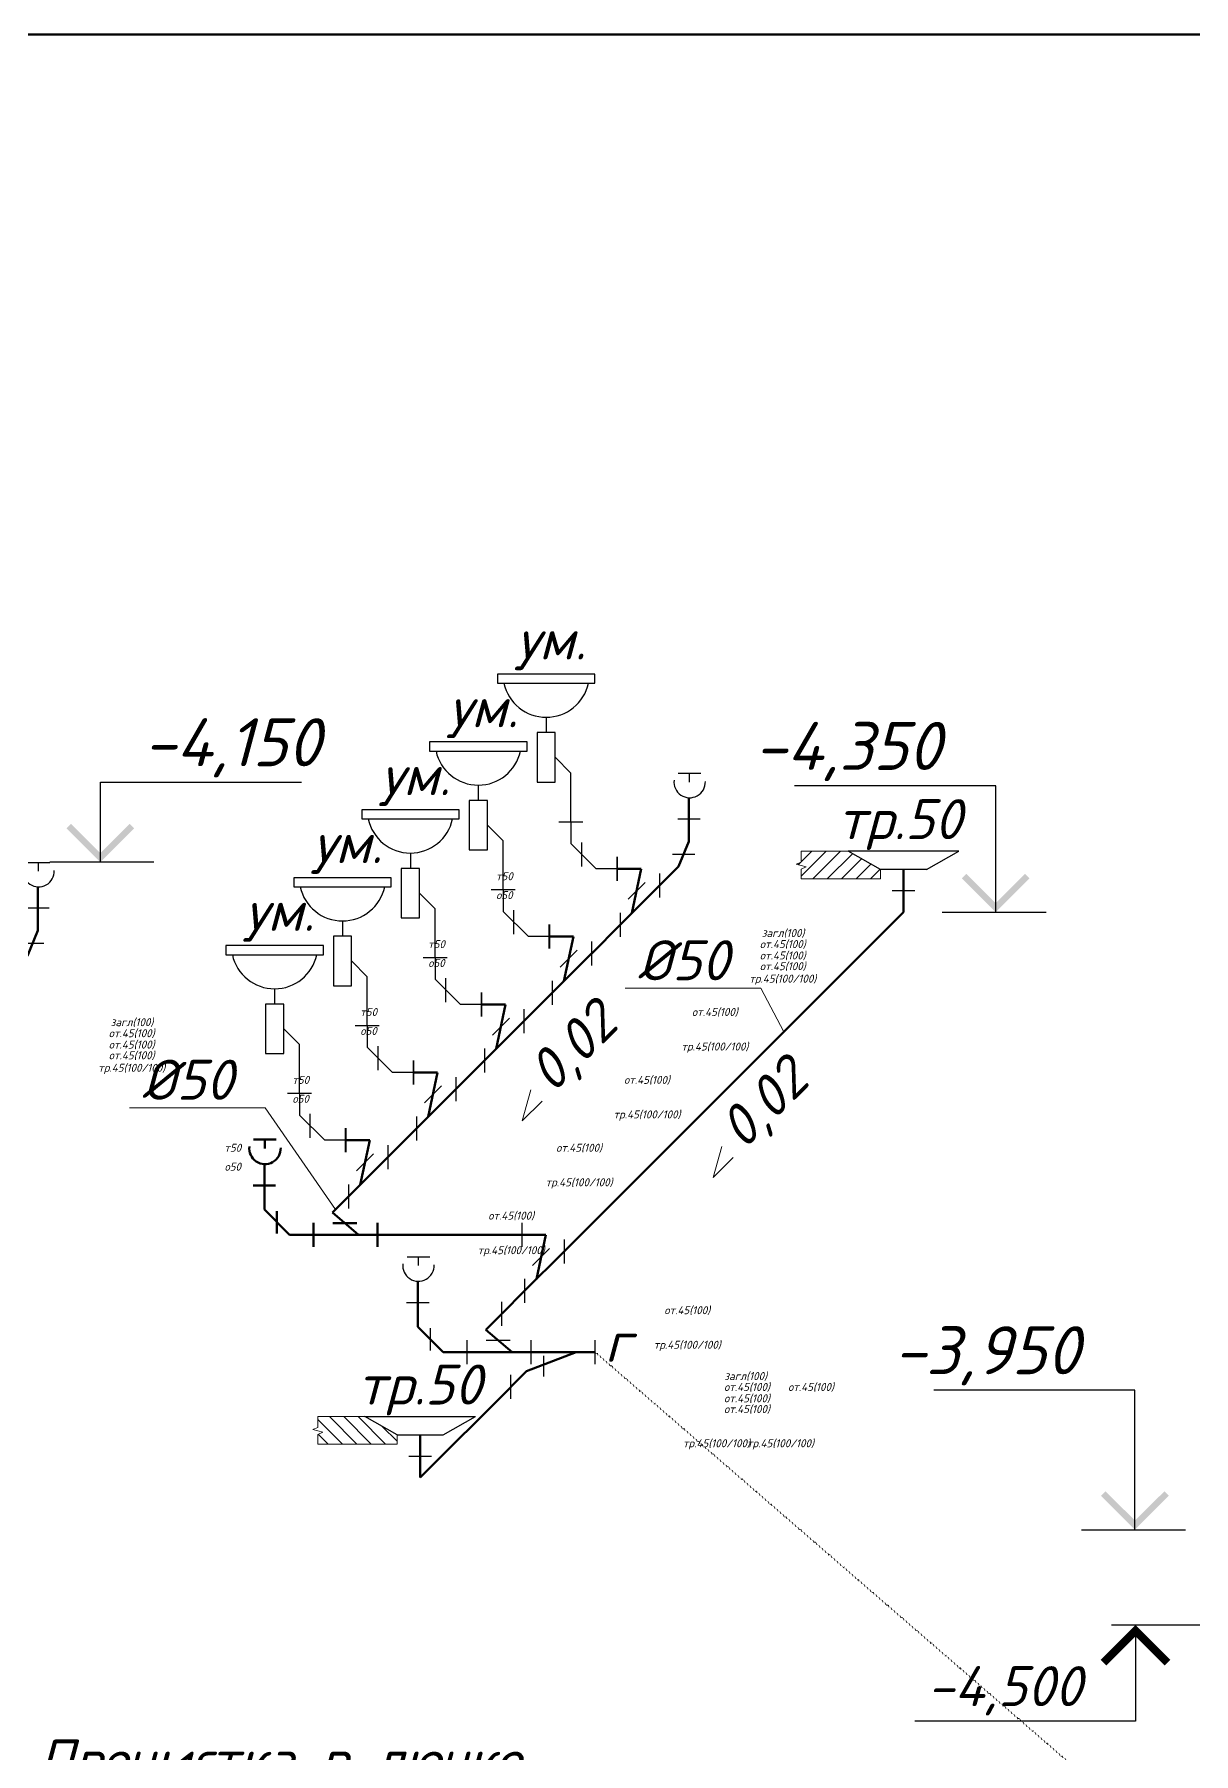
# Model space of a CAD drawing. Header units: millimetres. Extents: x -473555 to 660023, y 5037 to 453528.
# Drawn here: x 210620 to 217863, y 27179 to 37924 of the extents above; entities that cross this region are included whole.
import ezdxf
from ezdxf import colors
from ezdxf.entities.mleader import LeaderData, LeaderLine
from ezdxf.enums import TextEntityAlignment as Align
from ezdxf.math import Vec2, Vec3

# ---------------------------------------------------------------- set-up
doc = ezdxf.new("R2010")
doc.units = ezdxf.units.MM
doc.linetypes.add('ACAD_ISO07W100', pattern=[3, 0, -3])
doc.layers.add('_ВК-Спецификация', color=3, linetype='Continuous', lineweight=15, plot=False, transparency=0.5)
doc.layers.add('ВК_K1', color=34, linetype='Continuous', lineweight=50)
doc.layers.add('ВК_К1_текст', color=34, linetype='Continuous')
doc.layers.add('ВК_сантехника', color=140, linetype='Continuous')
doc.styles.add('ISOPEUR', font='isocpeui.ttf')

# ---------------------------------------------------------------- blocks, each defined once
blk = doc.blocks.new('_None')
blk = doc.blocks.new('*U278')
at = {"lineweight": 30}
for p, q in [((363, 948), (505, 948)), ((434, 893), (434, 948)), ((500, 661), (360, 661)), ((327, 443), (467, 443)), ((-18, 426), (-18, 276)), ((50, 160), (156, 266)), ((246, 321), (246, 171)), ((0, 75), (0, -75))]:
    blk.add_line(p, q, dxfattribs=at)
for p, q in [((430, 661), (430, 795)), ((430, 522), (430, 661)), ((364, 364), (430, 522)), ((-18, 351), (132, 351)), ((132, 351), (73, 73)), ((246, 246), (364, 364)), ((0, 0), (246, 246))]:
    blk.add_line(p, q)
blk.add_arc((434, 893), 98.3, 173.305, 2.2035, dxfattribs=at)
at = {"layer": '_ВК-Спецификация', "linetype": 'ByBlock', "style": 'ISOPEUR'}
for s, p in [('от.45(100)', (1016, -120)), ('загл(100)', (1018, -51)), ('от.45(100)', (1016, -191)), ('тр.45(100/100)', (1016, -336)), ('от.45(100)', (1016, -258))]:
    blk.add_text(s, height=50, dxfattribs=at).set_placement(p, align=Align.MIDDLE_CENTER)
blk = doc.blocks.new('*U280')
at = {"linetype": 'ByBlock', "lineweight": -2}
h = blk.add_hatch(color=256, dxfattribs=at)
h.paths.add_polyline_path([(527, 212), (499, 240), (315, 57), (315, 0)])
h.paths.add_polyline_path([(131, 240), (103, 212), (315, 0), (315, 57)])
for p, q in [((315, 0), (315, 500)), ((315, 500), (1572, 500)), ((649, 0), (0, 0))]:
    blk.add_line(p, q, dxfattribs=at)
at = {"linetype": 'ByBlock', "style": 'ISOPEUR'}
blk.add_attdef('ОТМЕТКА', (521, 600), '', height=300, dxfattribs=at)
blk = doc.blocks.new('*U294')
at = {"linetype": 'ByBlock', "lineweight": -2}
h = blk.add_hatch(color=256, dxfattribs=at)
h.paths.add_polyline_path([(-527, 212), (-499, 240), (-315, 57), (-315, 0)])
h.paths.add_polyline_path([(-131, 240), (-103, 212), (-315, 0), (-315, 57)])
for p, q in [((-315, 872), (-1572, 872)), ((-315, 0), (-315, 872)), ((-649, 0), (0, 0))]:
    blk.add_line(p, q, dxfattribs=at)
at = {"linetype": 'ByBlock', "style": 'ISOPEUR'}
blk.add_attdef('ОТМЕТКА', (-1565, 972), '', height=300, dxfattribs=at)
blk = doc.blocks.new('*U249')
at = {"lineweight": 30}
for p, q in [((-18, 426), (-18, 276)), ((50, 160), (156, 266)), ((246, 321), (246, 171)), ((0, 75), (0, -75))]:
    blk.add_line(p, q, dxfattribs=at)
for p, q in [((-18, 351), (132, 351)), ((132, 351), (73, 73)), ((0, 0), (246, 246))]:
    blk.add_line(p, q)
at = {"layer": '_ВК-Спецификация', "linetype": 'ByBlock', "style": 'ISOPEUR'}
for s, p in [('от.45(100)', (1016, -120)), ('тр.45(100/100)', (1016, -336))]:
    blk.add_text(s, height=50, dxfattribs=at).set_placement(p, align=Align.MIDDLE_CENTER)
blk = doc.blocks.new('*U275')
at = {"lineweight": 30}
for p, q in [((-444, 947), (-444, 851)), ((-289, 598), (-387, 697)), ((-289, 292), (-289, 598)), ((-214, 292), (-364, 292)), ((-289, 292), (-289, 158)), ((-131, 0), (-289, 158)), ((-222, 15), (-222, 165)), ((0, -75), (0, 75))]:
    blk.add_line(p, q, dxfattribs=at)
at = {"lineweight": -2}
blk.add_line((0, 0), (-131, 0), dxfattribs=at)
at = {"lineweight": 30}
for points in [[(-139, 1217), (-748, 1217), (-748, 1160), (-139, 1160)], [(-387, 851), (-501, 851), (-501, 542), (-387, 542)]]:
    blk.add_lwpolyline(points, close=True, dxfattribs=at)
blk.add_arc((-444, 1217), 270, 192.1772, 347.8228, dxfattribs=at)
at = {"lineweight": -2, "style": 'ISOPEUR'}
blk.add_text('ум.', height=250, dxfattribs=at).set_placement((-413, 1434), align=Align.MIDDLE_CENTER)
at = {"layer": '_ВК-Спецификация', "style": 'ISOPEUR'}
for p in [(-705, 40), (-705, -101), (-705, -325)]:
    blk.add_attdef('ФАСОННАЯ_ЧАСТЬ', text='', height=50, dxfattribs=at).set_placement(p, align=Align.CENTER)
blk = doc.blocks.new('*U212')
at = {"linetype": 'ByBlock', "lineweight": 15}
h = blk.add_hatch(dxfattribs=at)
h.set_pattern_fill('ANSI31', color=0, scale=20)
h.paths.add_polyline_path([(-639, 0), (-639, -68), (-671, -80), (-608, -97), (-639, -111), (-639, -172), (-144, -172), (-144, -113), (-346, 0)])
at = {"color": 0, "linetype": 'ByBlock', "lineweight": 30}
for p, q in [((346, 0), (-346, 0)), ((-144, -113), (-346, 0)), ((144, -113), (346, 0)), ((144, -113), (-144, -113)), ((70, -247), (-70, -247))]:
    blk.add_line(p, q, dxfattribs=at)
at = {"color": 0, "linetype": 'ByBlock'}
blk.add_line((0, -381), (0, -113), dxfattribs=at)
at = {"color": 0, "linetype": 'ByBlock', "lineweight": 15}
blk.add_lwpolyline([(-639, 0), (-346, 0), (-144, -113), (-144, -172), (-639, -172), (-639, -111), (-608, -97), (-671, -80), (-639, -68), (-639, 0)], dxfattribs=at)
at = {"color": 0, "linetype": 'ByBlock', "style": 'ISOPEUR'}
blk.add_attdef('НАЗВАНИЕ', text='', height=250, dxfattribs=at).set_placement((-25, 201), align=Align.MIDDLE_CENTER)
blk = doc.blocks.new('*U219')
at = {"lineweight": 15}
blk.add_lwpolyline([(0.53, 1.94), (0, 0), (1.24, 1.24)], dxfattribs=at)
at = {"lineweight": 15, "style": 'ISOPEUR'}
blk.add_attdef('УКЛОН', text='', height=2.5, rotation=45, dxfattribs=at).set_placement((3.12, 4.64), align=Align.MIDDLE_CENTER)
blk = doc.blocks.new('*U221')
at = {"linetype": 'ByBlock', "lineweight": -2}
h = blk.add_hatch(color=256, dxfattribs=at)
h.paths.add_polyline_path([(-527, 212), (-499, 240), (-315, 57), (-315, 0)])
h.paths.add_polyline_path([(-131, 240), (-103, 212), (-315, 0), (-315, 57)])
for p, q in [((-315, 789), (-1572, 789)), ((-315, 0), (-315, 789)), ((-649, 0), (0, 0))]:
    blk.add_line(p, q, dxfattribs=at)
at = {"linetype": 'ByBlock', "style": 'ISOPEUR'}
blk.add_attdef('ОТМЕТКА', (-1565, 889), '', height=300, dxfattribs=at)
blk = doc.blocks.new('*U246')
at = {"lineweight": 30}
for p, q in [((-775, 596), (-633, 596)), ((-704, 541), (-704, 596)), ((-778, 309), (-638, 309)), ((-182, 165), (-182, 315)), ((-629, 9), (-629, 149)), ((-400, -75), (-400, 75)), ((-130, 73), (-280, 73)), ((0, -75), (0, 75))]:
    blk.add_line(p, q, dxfattribs=at)
at = {"lineweight": -2}
for p, q in [((-708, 309), (-708, 442)), ((-708, 158), (-708, 309)), ((-283, 140), (-182, 240)), ((-550, 0), (-708, 158)), ((-283, 140), (-119, 0)), ((-400, 0), (-550, 0)), ((0, 0), (-400, 0))]:
    blk.add_line(p, q, dxfattribs=at)
at = {"lineweight": 30}
blk.add_arc((-704, 541), 98.3, 173.305, 2.2035, dxfattribs=at)
at = {"layer": '_ВК-Спецификация', "linetype": 'ByBlock', "style": 'ISOPEUR'}
for s, p in [('загл(100)', (1341, -150)), ('от.45(100)', (1349, -218)), ('от.45(100)', (1349, -289)), ('от.45(100)', (1349, -356)), ('тр.45(100/100)', (1158, -570))]:
    blk.add_text(s, height=50, dxfattribs=at).set_placement(p, align=Align.MIDDLE_CENTER)
blk = doc.blocks.new('*U284')
at = {"lineweight": -2}
for p, q in [((-428, -119), (-118, 0)), ((0, 0), (-400, 0)), ((-527, -218), (-428, -119))]:
    blk.add_line(p, q, dxfattribs=at)
at = {"lineweight": 30}
for p, q in [((-400, -75), (-400, 75)), ((0, -75), (0, 75)), ((-321, -152), (-321, -24)), ((-527, -293), (-527, -143))]:
    blk.add_line(p, q, dxfattribs=at)
at = {"layer": '_ВК-Спецификация', "linetype": 'ByBlock', "style": 'ISOPEUR'}
for s, p in [('от.45(100)', (1349, -218)), ('тр.45(100/100)', (1158, -570))]:
    blk.add_text(s, height=50, dxfattribs=at).set_placement(p, align=Align.MIDDLE_CENTER)
blk = doc.blocks.new('*U257')
at = {"linetype": 'ByBlock', "lineweight": 15}
h = blk.add_hatch(dxfattribs=at)
h.set_pattern_fill('ANSI31', color=0, scale=20)
h.paths.add_polyline_path([(346, 0), (144, -113), (144, -172), (639, -172), (639, -111), (608, -97), (671, -80), (639, -68), (639, 0)])
at = {"color": 0, "linetype": 'ByBlock', "lineweight": 30}
for p, q in [((346, 0), (-346, 0)), ((-144, -113), (-346, 0)), ((144, -113), (346, 0)), ((144, -113), (-144, -113)), ((70, -247), (-70, -247))]:
    blk.add_line(p, q, dxfattribs=at)
at = {"color": 0, "linetype": 'ByBlock'}
blk.add_line((0, -381), (0, -113), dxfattribs=at)
at = {"color": 0, "linetype": 'ByBlock', "lineweight": 15}
blk.add_lwpolyline([(639, 0), (346, 0), (144, -113), (144, -172), (639, -172), (639, -111), (608, -97), (671, -80), (639, -68), (639, 0)], dxfattribs=at)
at = {"color": 0, "linetype": 'ByBlock', "style": 'ISOPEUR'}
blk.add_attdef('НАЗВАНИЕ', text='', height=250, dxfattribs=at).set_placement((-25, 201), align=Align.MIDDLE_CENTER)

msp = doc.modelspace()

# ---------------------------------------------------------------- linework, layer by layer
at = {"layer": 'ВК_K1'}
for p, q in [((213929.5, 30316.6), (216050.8, 32437.9)), ((214102.2, 32180.5), (214280.3, 32358.6)), ((213677.9, 31756.2), (213856, 31934.3)), ((213253.6, 31331.9), (213431.8, 31510.1)), ((213007.5, 31085.8), (212829.4, 30907.7)), ((211989.8, 31017.1), (212131.7, 31017.1)), ((212060.8, 30961.7), (212060.8, 31017.1)), ((212056.9, 30729.7), (212056.9, 30863.5)), ((211986.9, 30729.7), (212126.9, 30729.7)), ((212056.9, 30579), (212056.9, 30729.8)), ((212482.2, 30560.7), (212583.2, 30661.5)), ((212214.7, 30421.2), (212056.9, 30579)), ((212135.8, 30430.1), (212135.8, 30570.1)), ((212482.2, 30560.7), (212645.5, 30421.2)), ((212365, 30421.2), (212214.7, 30421.2)), ((212365, 30346.2), (212365, 30496.2)), ((212365, 30346.2), (212365, 30496.2)), ((212764.9, 30421.2), (212365, 30421.2)), ((212635.4, 30493.8), (212485.4, 30493.8)), ((212764.9, 30346.2), (212764.9, 30496.2)), ((213664.9, 30421.2), (212764.9, 30421.2)), ((213541.9, 29929), (213683.4, 30070.5)), ((213596.3, 29470.4), (213030.7, 28904.7))]:
    msp.add_line(p, q, dxfattribs=at)
msp.add_lwpolyline([(163169, 37924.2), (328100.9, 37924.2), (328100.9, 9755), (163169, 9755)], close=True, dxfattribs=at)
msp.add_arc((212060.8, 30961.7), 98.3, 173.30505, 2.20347, dxfattribs=at)
at = {"layer": 'ВК_К1_текст', "linetype": 'ACAD_ISO07W100', "lineweight": 90}
msp.add_line((217378, 26869.9), (214123.6, 29688.7), dxfattribs=at)
at = {"layer": 'ВК_К1_текст', "linetype": 'Continuous'}
for p, q in [((217999.9, 27982.8), (217349.9, 27982.8)), ((217499.9, 27982.8), (217499.9, 27382.8)), ((217499.9, 27382.8), (216122.4, 27382.8))]:
    msp.add_line(p, q, dxfattribs=at)
msp.add_lwpolyline([(217699.9, 27747.4, 50, 50, 0), (217499.9, 27947.4, 50, 50, 0), (217299.9, 27747.4, 50, 50, 0)], format="xyseb", dxfattribs=at)

# ---------------------------------------------------------------- block references
at = {"layer": 'ВК_K1'}
for name, p in [('*U278', (214280.3, 32358.6)), ('*U278', (210211.9, 31801.5)), ('*U249', (213856, 31934.3)), ('*U249', (213431.8, 31510.1)), ('*U249', (213007.5, 31085.8)), ('*U249', (212583.2, 30661.5)), ('*U249', (213683.4, 30070.5)), ('*U246', (213723.7, 29688.7)), ('*U284', (214123.6, 29688.7))]:
    msp.add_blockref(name, p, dxfattribs=at)
msp.add_blockref('*U212', (216050.8, 32818.5), dxfattribs=at).add_auto_attribs({'НАЗВАНИЕ': 'тр.50'})
ref = msp.add_blockref('*U257', (213030.7, 29285.3), dxfattribs=dict(at, xscale=-1))
ref.add_attrib('НАЗВАНИЕ', 'тр.50', dxfattribs={"layer": '0', "color": 0, "linetype": 'ByBlock', "height": 250, "style": 'ISOPEUR'}).set_placement((213025.9, 29485.9), align=Align.MIDDLE_CENTER)
at = {"layer": 'ВК_К1_текст'}
ref = msp.add_blockref('*U280', (210717, 32750), dxfattribs=at)
ref.add_attrib('ОТМЕТКА', '-4,150', (211300.6, 33350), dxfattribs={"layer": '0', "linetype": 'ByBlock', "height": 300, "style": 'ISOPEUR'})
ref = msp.add_blockref('*U221', (216941.6, 32437.9), dxfattribs=at)
ref.add_attrib('ОТМЕТКА', '-4,350', (215116.9, 33327), dxfattribs={"layer": '0', "linetype": 'ByBlock', "height": 300, "style": 'ISOPEUR'})
at = {"layer": 'ВК_К1_текст', "xscale": 100, "yscale": 100, "zscale": 100}
for p in [(213668.3, 31133.1), (214862, 30780.2)]:
    msp.add_blockref('*U219', p, dxfattribs=at).add_auto_attribs({'УКЛОН': '0,02'})
at = {"layer": 'ВК_К1_текст'}
ref = msp.add_blockref('*U294', (217812, 28578.7), dxfattribs=at)
ref.add_attrib('ОТМЕТКА', '-3,950', (215987.3, 29550.3), dxfattribs={"layer": '0', "linetype": 'ByBlock', "height": 300, "style": 'ISOPEUR'})
at = {"layer": 'ВК_сантехника'}
ref = msp.add_blockref('*U275', (214261.9, 32709.3), dxfattribs=at)
ref.add_attrib('ФАСОННАЯ_ЧАСТЬ', 'т50', dxfattribs={"layer": '_ВК-Спецификация', "height": 50, "style": 'ISOPEUR'}).set_placement((213556.7, 32637.6), align=Align.CENTER)
ref.add_attrib('ФАСОННАЯ_ЧАСТЬ', 'о50', dxfattribs={"layer": '_ВК-Спецификация', "height": 50, "style": 'ISOPEUR'}).set_placement((213556.7, 32519.5), align=Align.CENTER)
ref = msp.add_blockref('*U275', (213837.6, 32285.1), dxfattribs=at)
ref.add_attrib('ФАСОННАЯ_ЧАСТЬ', 'т50', dxfattribs={"layer": '_ВК-Спецификация', "height": 50, "style": 'ISOPEUR'}).set_placement((213132.4, 32213.3), align=Align.CENTER)
ref.add_attrib('ФАСОННАЯ_ЧАСТЬ', 'о50', dxfattribs={"layer": '_ВК-Спецификация', "height": 50, "style": 'ISOPEUR'}).set_placement((213132.4, 32095.2), align=Align.CENTER)
ref = msp.add_blockref('*U275', (213413.3, 31860.8), dxfattribs=at)
ref.add_attrib('ФАСОННАЯ_ЧАСТЬ', 'т50', dxfattribs={"layer": '_ВК-Спецификация', "height": 50, "style": 'ISOPEUR'}).set_placement((212708.2, 31789), align=Align.CENTER)
ref.add_attrib('ФАСОННАЯ_ЧАСТЬ', 'о50', dxfattribs={"layer": '_ВК-Спецификация', "height": 50, "style": 'ISOPEUR'}).set_placement((212708.2, 31670.9), align=Align.CENTER)
ref = msp.add_blockref('*U275', (212989.1, 31436.5), dxfattribs=at)
ref.add_attrib('ФАСОННАЯ_ЧАСТЬ', 'т50', dxfattribs={"layer": '_ВК-Спецификация', "height": 50, "style": 'ISOPEUR'}).set_placement((212283.9, 31364.8), align=Align.CENTER)
ref.add_attrib('ФАСОННАЯ_ЧАСТЬ', 'о50', dxfattribs={"layer": '_ВК-Спецификация', "height": 50, "style": 'ISOPEUR'}).set_placement((212283.9, 31246.7), align=Align.CENTER)
ref = msp.add_blockref('*U275', (212564.8, 31012.3), dxfattribs=at)
ref.add_attrib('ФАСОННАЯ_ЧАСТЬ', 'т50', dxfattribs={"layer": '_ВК-Спецификация', "height": 50, "style": 'ISOPEUR'}).set_placement((211859.6, 30940.5), align=Align.CENTER)
ref.add_attrib('ФАСОННАЯ_ЧАСТЬ', 'о50', dxfattribs={"layer": '_ВК-Спецификация', "height": 50, "style": 'ISOPEUR'}).set_placement((211859.6, 30822.4), align=Align.CENTER)

# ---------------------------------------------------------------- texts
at = {"layer": 'ВК_К1_текст', "linetype": 'Continuous', "style": 'ISOPEUR'}
for s, p in [('г', (214184.8, 29628.1)), ('-4,500', (216196.8, 27476))]:
    msp.add_text(s, height=250, dxfattribs=at).set_placement(p)

# ---------------------------------------------------------------- leaders
at = {"layer": 'ВК_К1_текст', "linetype": 'Continuous'}
ml = msp.add_multileader_mtext('Standard', dxfattribs=at)
ml.set_content('%%C100', color=256, style='ISOPEUR')
ml.set_leader_properties(lineweight=15)
ml.set_arrow_properties(name='NONE')
ml.build(insert=Vec2(0, 0))
ml.multileader.update_dxf_attribs({"text_left_attachment_type": 6, "text_right_attachment_type": 6, "dogleg_length": 0.1, "arrow_head_size": 400, "scale": 100})
ctx = ml.context
ctx.base_point, ctx.scale, ctx.char_height, ctx.arrow_head_size, ctx.landing_gap_size, ctx.plane_origin = Vec3(204789.4, 33920), 100, 250, 400, 200, Vec3(212549.4, 24678.2)
ctx.left_attachment, ctx.right_attachment, ctx.text_align_type = 6, 6, 1
notes = []
notes.append((ctx, [(1, (1, 1, 0), (205878.6, 33920), (-1, 0), 10, [(0, [(206256.9, 34651.5)], 0, [])])]))
ctx.mtext.insert, ctx.mtext.width, ctx.mtext.alignment, ctx.mtext.flow_direction = Vec3(205329, 34220), 549.811, 2, 5
ml = msp.add_multileader_mtext('Standard', dxfattribs=at)
ml.set_content('%%C50', color=256, style='ISOPEUR')
ml.set_leader_properties(lineweight=15)
ml.set_arrow_properties(name='NONE')
ml.build(insert=Vec2(0, 0))
ml.multileader.update_dxf_attribs({"text_left_attachment_type": 6, "text_right_attachment_type": 6, "dogleg_length": 0.1, "arrow_head_size": 400, "scale": 100})
ctx = ml.context
ctx.base_point, ctx.scale, ctx.char_height, ctx.arrow_head_size, ctx.landing_gap_size, ctx.plane_origin = Vec3(186925.6, 32155.1), 100, 250, 400, 200, Vec3(194650.6, 23303.3)
ctx.left_attachment, ctx.right_attachment, ctx.text_align_type = 6, 6, 1
notes.append((ctx, [(1, (1, 1, 0), (187885.4, 32155.1), (-1, 0), 10, [(0, [(188303.4, 31757.2)], 0, [])])]))
ctx.mtext.insert, ctx.mtext.width, ctx.mtext.alignment, ctx.mtext.flow_direction = Vec3(187400.5, 32455.1), 549.811, 2, 5
ml = msp.add_multileader_mtext('Standard', dxfattribs=at)
ml.set_content('%%C50', color=256, style='ISOPEUR')
ml.set_leader_properties(lineweight=15)
ml.set_arrow_properties(name='NONE')
ml.build(insert=Vec2(0, 0))
ml.multileader.update_dxf_attribs({"text_left_attachment_type": 6, "text_right_attachment_type": 6, "dogleg_length": 0.1, "arrow_head_size": 400, "scale": 100})
ctx = ml.context
ctx.base_point, ctx.scale, ctx.char_height, ctx.arrow_head_size, ctx.landing_gap_size, ctx.plane_origin = Vec3(214199.7, 31962.5), 100, 250, 400, 200, Vec3(221649.8, 23235.8)
ctx.left_attachment, ctx.right_attachment, ctx.text_align_type = 6, 6, 1
notes.append((ctx, [(1, (1, 1, 0), (215159.5, 31962.5), (-1, 0), 10, [(0, [(215302.6, 31689.7)], 0, [])])]))
ctx.mtext.insert, ctx.mtext.width, ctx.mtext.alignment, ctx.mtext.flow_direction = Vec3(214674.6, 32262.5), 549.811, 2, 5
ml = msp.add_multileader_mtext('Standard', dxfattribs=at)
ml.set_content('%%C100', color=256, style='ISOPEUR')
ml.set_leader_properties(lineweight=15)
ml.set_arrow_properties(name='NONE')
ml.build(insert=Vec2(0, 0))
ml.multileader.update_dxf_attribs({"text_left_attachment_type": 6, "text_right_attachment_type": 6, "dogleg_length": 0.1, "arrow_head_size": 400, "scale": 100})
ctx = ml.context
ctx.base_point, ctx.scale, ctx.char_height, ctx.arrow_head_size, ctx.landing_gap_size, ctx.plane_origin = Vec3(220026.2, 31279.1), 100, 250, 400, 200, Vec3(227786.2, 22037.3)
ctx.left_attachment, ctx.right_attachment, ctx.text_align_type = 6, 6, 1
notes.append((ctx, [(1, (1, 1, 0), (221115.4, 31279.1), (-1, 0), 10, [(0, [(221493.8, 32010.6)], 0, [])])]))
ctx.mtext.insert, ctx.mtext.width, ctx.mtext.alignment, ctx.mtext.flow_direction = Vec3(220565.8, 31579.1), 549.811, 2, 5
ml = msp.add_multileader_mtext('Standard', dxfattribs=at)
ml.set_content('%%C100', color=256, style='ISOPEUR')
ml.set_leader_properties(lineweight=15)
ml.set_arrow_properties(name='NONE')
ml.build(insert=Vec2(0, 0))
ml.multileader.update_dxf_attribs({"text_left_attachment_type": 6, "text_right_attachment_type": 6, "dogleg_length": 0.1, "arrow_head_size": 400, "scale": 100})
ctx = ml.context
ctx.base_point, ctx.scale, ctx.char_height, ctx.arrow_head_size, ctx.landing_gap_size, ctx.plane_origin = Vec3(208278.4, 31294), 100, 250, 400, 200, Vec3(216132.8, 22442.2)
ctx.left_attachment, ctx.right_attachment, ctx.text_align_type = 6, 6, 1
notes.append((ctx, [(1, (1, 1, 0), (209367.6, 31294), (-1, 0), 10, [(0, [(209469.4, 31059.1)], 0, [])])]))
ctx.mtext.insert, ctx.mtext.width, ctx.mtext.alignment, ctx.mtext.flow_direction = Vec3(208818, 31594), 549.811, 2, 5
ml = msp.add_multileader_mtext('Standard', dxfattribs=at)
ml.set_content('%%C50', color=256, style='ISOPEUR')
ml.set_leader_properties(lineweight=15)
ml.set_arrow_properties(name='NONE')
ml.build(insert=Vec2(0, 0))
ml.multileader.update_dxf_attribs({"text_left_attachment_type": 6, "text_right_attachment_type": 6, "dogleg_length": 0.1, "arrow_head_size": 400, "scale": 100})
ctx = ml.context
ctx.base_point, ctx.scale, ctx.char_height, ctx.arrow_head_size, ctx.landing_gap_size, ctx.plane_origin = Vec3(211101.8, 31215.9), 100, 250, 400, 200, Vec3(218849.4, 22126.6)
ctx.left_attachment, ctx.right_attachment, ctx.text_align_type = 6, 6, 1
notes.append((ctx, [(1, (1, 1, 0), (212061.6, 31215.9), (-1, 0), 10, [(0, [(212502.1, 30580.6)], 0, [])])]))
ctx.mtext.insert, ctx.mtext.width, ctx.mtext.alignment, ctx.mtext.flow_direction = Vec3(211576.7, 31515.9), 549.811, 2, 5
ml = msp.add_multileader_mtext('Standard', dxfattribs=at)
ml.set_content('%%C50', color=256, style='ISOPEUR')
ml.set_leader_properties(lineweight=15)
ml.set_arrow_properties(name='NONE')
ml.build(insert=Vec2(0, 0))
ml.multileader.update_dxf_attribs({"text_left_attachment_type": 6, "text_right_attachment_type": 6, "dogleg_length": 0.1, "arrow_head_size": 400, "scale": 100})
ctx = ml.context
ctx.base_point, ctx.scale, ctx.char_height, ctx.arrow_head_size, ctx.landing_gap_size, ctx.plane_origin = Vec3(204044, 30675.2), 100, 250, 400, 200, Vec3(211769, 21823.5)
ctx.left_attachment, ctx.right_attachment, ctx.text_align_type = 6, 6, 1
notes.append((ctx, [(1, (1, 1, 0), (205003.8, 30675.2), (-1, 0), 10, [(0, [(205175.2, 30421.2)], 0, [])])]))
ctx.mtext.insert, ctx.mtext.width, ctx.mtext.alignment, ctx.mtext.flow_direction = Vec3(204518.9, 30975.2), 549.811, 2, 5
ml = msp.add_multileader_mtext('Standard', dxfattribs=at)
ml.set_content('%%C50', color=256, style='ISOPEUR')
ml.set_leader_properties(lineweight=15)
ml.set_arrow_properties(name='NONE')
ml.build(insert=Vec2(0, 0))
ml.multileader.update_dxf_attribs({"text_left_attachment_type": 6, "text_right_attachment_type": 6, "dogleg_length": 0.1, "arrow_head_size": 400, "scale": 100})
ctx = ml.context
ctx.base_point, ctx.scale, ctx.char_height, ctx.arrow_head_size, ctx.landing_gap_size, ctx.plane_origin = Vec3(203265.9, 29717.4), 100, 250, 400, 200, Vec3(209316.9, 22111.9)
ctx.left_attachment, ctx.right_attachment, ctx.text_align_type = 6, 6, 1
notes.append((ctx, [(0, (1, 1, 0), (203255.9, 29717.4), (1, 0), 10, [(0, [(202723.1, 30709.6)], 0, [])])]))
ctx.mtext.insert, ctx.mtext.width, ctx.mtext.alignment, ctx.mtext.flow_direction = Vec3(203740.8, 30017.4), 549.811, 2, 5
ml = msp.add_multileader_mtext('Standard', dxfattribs=at)
ml.set_content('%%C50', color=256, style='ISOPEUR')
ml.set_leader_properties(lineweight=15)
ml.set_arrow_properties(name='NONE')
ml.build(insert=Vec2(0, 0))
ml.multileader.update_dxf_attribs({"text_left_attachment_type": 6, "text_right_attachment_type": 6, "dogleg_length": 0.1, "arrow_head_size": 400, "scale": 100})
ctx = ml.context
ctx.base_point, ctx.scale, ctx.char_height, ctx.arrow_head_size, ctx.landing_gap_size, ctx.plane_origin = Vec3(239105.9, 28652.6), 100, 250, 400, 200, Vec3(246830.9, 19800.8)
ctx.left_attachment, ctx.right_attachment, ctx.text_align_type = 6, 6, 1
notes.append((ctx, [(1, (1, 1, 0), (240065.7, 28652.6), (-1, 0), 10, [(0, [(240310.1, 29669.2)], 0, [])])]))
ctx.mtext.insert, ctx.mtext.width, ctx.mtext.alignment, ctx.mtext.flow_direction = Vec3(239580.8, 28952.6), 549.811, 2, 5
ml = msp.add_multileader_mtext('Standard', dxfattribs=at)
ml.set_content('%%C50', color=256, style='ISOPEUR')
ml.set_leader_properties(lineweight=15)
ml.set_arrow_properties(name='NONE')
ml.build(insert=Vec2(0, 0))
ml.multileader.update_dxf_attribs({"text_left_attachment_type": 6, "text_right_attachment_type": 6, "dogleg_length": 0.1, "arrow_head_size": 400, "scale": 100})
ctx = ml.context
ctx.base_point, ctx.scale, ctx.char_height, ctx.arrow_head_size, ctx.landing_gap_size, ctx.plane_origin = Vec3(241137.6, 28652.6), 100, 250, 400, 200, Vec3(248862.6, 19800.8)
ctx.left_attachment, ctx.right_attachment, ctx.text_align_type = 6, 6, 1
notes.append((ctx, [(1, (1, 1, 0), (242097.4, 28652.6), (-1, 0), 10, [(0, [(242341.9, 29669.2)], 0, [])])]))
ctx.mtext.insert, ctx.mtext.width, ctx.mtext.alignment, ctx.mtext.flow_direction = Vec3(241612.5, 28952.6), 549.811, 2, 5
ml = msp.add_multileader_mtext('Standard', dxfattribs=at)
ml.set_content('%%C50', color=256, style='ISOPEUR')
ml.set_leader_properties(lineweight=15)
ml.set_arrow_properties(name='NONE')
ml.build(insert=Vec2(0, 0))
ml.multileader.update_dxf_attribs({"text_left_attachment_type": 6, "text_right_attachment_type": 6, "dogleg_length": 0.1, "arrow_head_size": 400, "scale": 100})
ctx = ml.context
ctx.base_point, ctx.scale, ctx.char_height, ctx.arrow_head_size, ctx.landing_gap_size, ctx.plane_origin = Vec3(185101.2, 28852.2), 100, 250, 400, 200, Vec3(192826.2, 20000.5)
ctx.left_attachment, ctx.right_attachment, ctx.text_align_type = 6, 6, 1
notes.append((ctx, [(1, (1, 1, 0), (186061, 28852.2), (-1, 0), 10, [(0, [(186232.4, 29622.4)], 0, [])])]))
ctx.mtext.insert, ctx.mtext.width, ctx.mtext.alignment, ctx.mtext.flow_direction = Vec3(185576.1, 29152.2), 549.811, 2, 5
ml = msp.add_multileader_mtext('Standard', dxfattribs=at)
ml.set_content('q=2,7л/с\\Pv=0,63м/с\\Ph/d=0,53', color=256, style='ISOPEUR')
ml.set_leader_properties(lineweight=15)
ml.set_arrow_properties(name='NONE')
ml.build(insert=Vec2(0, 0))
ml.multileader.update_dxf_attribs({"text_left_attachment_type": 6, "text_right_attachment_type": 6, "dogleg_length": 0.1, "arrow_head_size": 400, "scale": 100})
ctx = ml.context
ctx.base_point, ctx.scale, ctx.char_height, ctx.arrow_head_size, ctx.landing_gap_size, ctx.plane_origin = Vec3(236978.1, 28376.8), 100, 250, 400, 200, Vec3(252444.3, 23512)
ctx.left_attachment, ctx.right_attachment, ctx.text_align_type = 6, 6, 1
notes.append((ctx, [(1, (1, 1, 0), (238956, 28376.8), (-1, 0), 10, [(0, [(241743.3, 27312.1)], 0, [])])]))
ctx.mtext.insert, ctx.mtext.width, ctx.mtext.alignment, ctx.mtext.flow_direction = Vec3(237962.1, 28676.8), 1393.182, 2, 5
ml = msp.add_multileader_mtext('Standard', dxfattribs=at)
ml.set_content('Насос в приямке %%C600х500h', color=256, style='ISOPEUR')
ml.set_leader_properties(lineweight=15)
ml.set_arrow_properties(name='NONE')
ml.build(insert=Vec2(0, 0))
ml.multileader.update_dxf_attribs({"text_left_attachment_type": 6, "text_right_attachment_type": 6, "dogleg_length": 0.1, "arrow_head_size": 400, "scale": 100})
ctx = ml.context
ctx.base_point, ctx.scale, ctx.char_height, ctx.arrow_head_size, ctx.landing_gap_size, ctx.plane_origin = Vec3(294060.9, 27964.1), 100, 250, 400, 200, Vec3(304153.6, 17487.9)
ctx.left_attachment, ctx.right_attachment, ctx.text_align_type = 6, 6, 1
notes.append((ctx, [(1, (1, 1, 0), (296134.4, 27964.1), (-1, 0), 10, [(0, [(296741.2, 28675)], 0, [])])]))
ctx.mtext.insert, ctx.mtext.width, ctx.mtext.alignment, ctx.mtext.flow_direction = Vec3(295092.6, 28264.1), 1666.841, 2, 5
ml = msp.add_multileader_mtext('Standard', dxfattribs=at)
ml.set_content('%%C100', color=256, style='ISOPEUR')
ml.set_leader_properties(lineweight=15)
ml.set_arrow_properties(name='NONE')
ml.build(insert=Vec2(0, 0))
ml.multileader.update_dxf_attribs({"text_left_attachment_type": 6, "text_right_attachment_type": 6, "dogleg_length": 0.1, "arrow_head_size": 400, "scale": 100})
ctx = ml.context
ctx.base_point, ctx.scale, ctx.char_height, ctx.arrow_head_size, ctx.landing_gap_size, ctx.plane_origin = Vec3(240744.8, 28227), 100, 250, 400, 200, Vec3(247786, 19375.2)
ctx.left_attachment, ctx.right_attachment, ctx.text_align_type = 6, 6, 1
notes.append((ctx, [(1, (1, 1, 0), (241833.9, 28227), (-1, 0), 10, [(0, [(242076.1, 27644.9)], 0, [])])]))
ctx.mtext.insert, ctx.mtext.width, ctx.mtext.alignment, ctx.mtext.flow_direction = Vec3(241284.4, 28527), 549.811, 2, 5
ml = msp.add_multileader_mtext('Standard', dxfattribs=at)
ml.set_content('Прочистка в лючке\\P%%C160', color=256, style='ISOPEUR')
ml.set_leader_properties(lineweight=15)
ml.set_arrow_properties(name='NONE')
ml.build(insert=Vec2(0, 0))
ml.multileader.update_dxf_attribs({"text_left_attachment_type": 6, "text_right_attachment_type": 6, "dogleg_length": 0.1, "arrow_head_size": 400, "scale": 100})
ctx = ml.context
ctx.base_point, ctx.scale, ctx.char_height, ctx.arrow_head_size, ctx.landing_gap_size, ctx.plane_origin = Vec3(210390.2, 26966.1), 100, 250, 400, 200, Vec3(224838.6, 21483)
ctx.left_attachment, ctx.right_attachment, ctx.text_align_type = 6, 6, 1
notes.append((ctx, [(0, (1, 1, 0), (210380.2, 26966.1), (1, 0), 10, [(0, [(208035.3, 24877)], 0, [])])]))
ctx.mtext.insert, ctx.mtext.alignment, ctx.mtext.flow_direction = Vec3(212151, 27266.1), 2, 5
for ctx, leaders in notes:
    for number, flags, end, landing, length, lines in leaders:
        leader = LeaderData()
        leader.index, (leader.has_last_leader_line, leader.has_dogleg_vector, leader.attachment_direction) = number, flags
        leader.last_leader_point, leader.dogleg_vector, leader.dogleg_length = Vec3(end), Vec3(landing), length
        for number, points, colour, breaks in lines:
            line = LeaderLine()
            line.index, line.vertices, line.color, line.breaks = number, Vec3.list(points), colors.encode_raw_color(colour), breaks
            leader.lines.append(line)
        ctx.leaders.append(leader)

doc.saveas('drawing.dxf')
